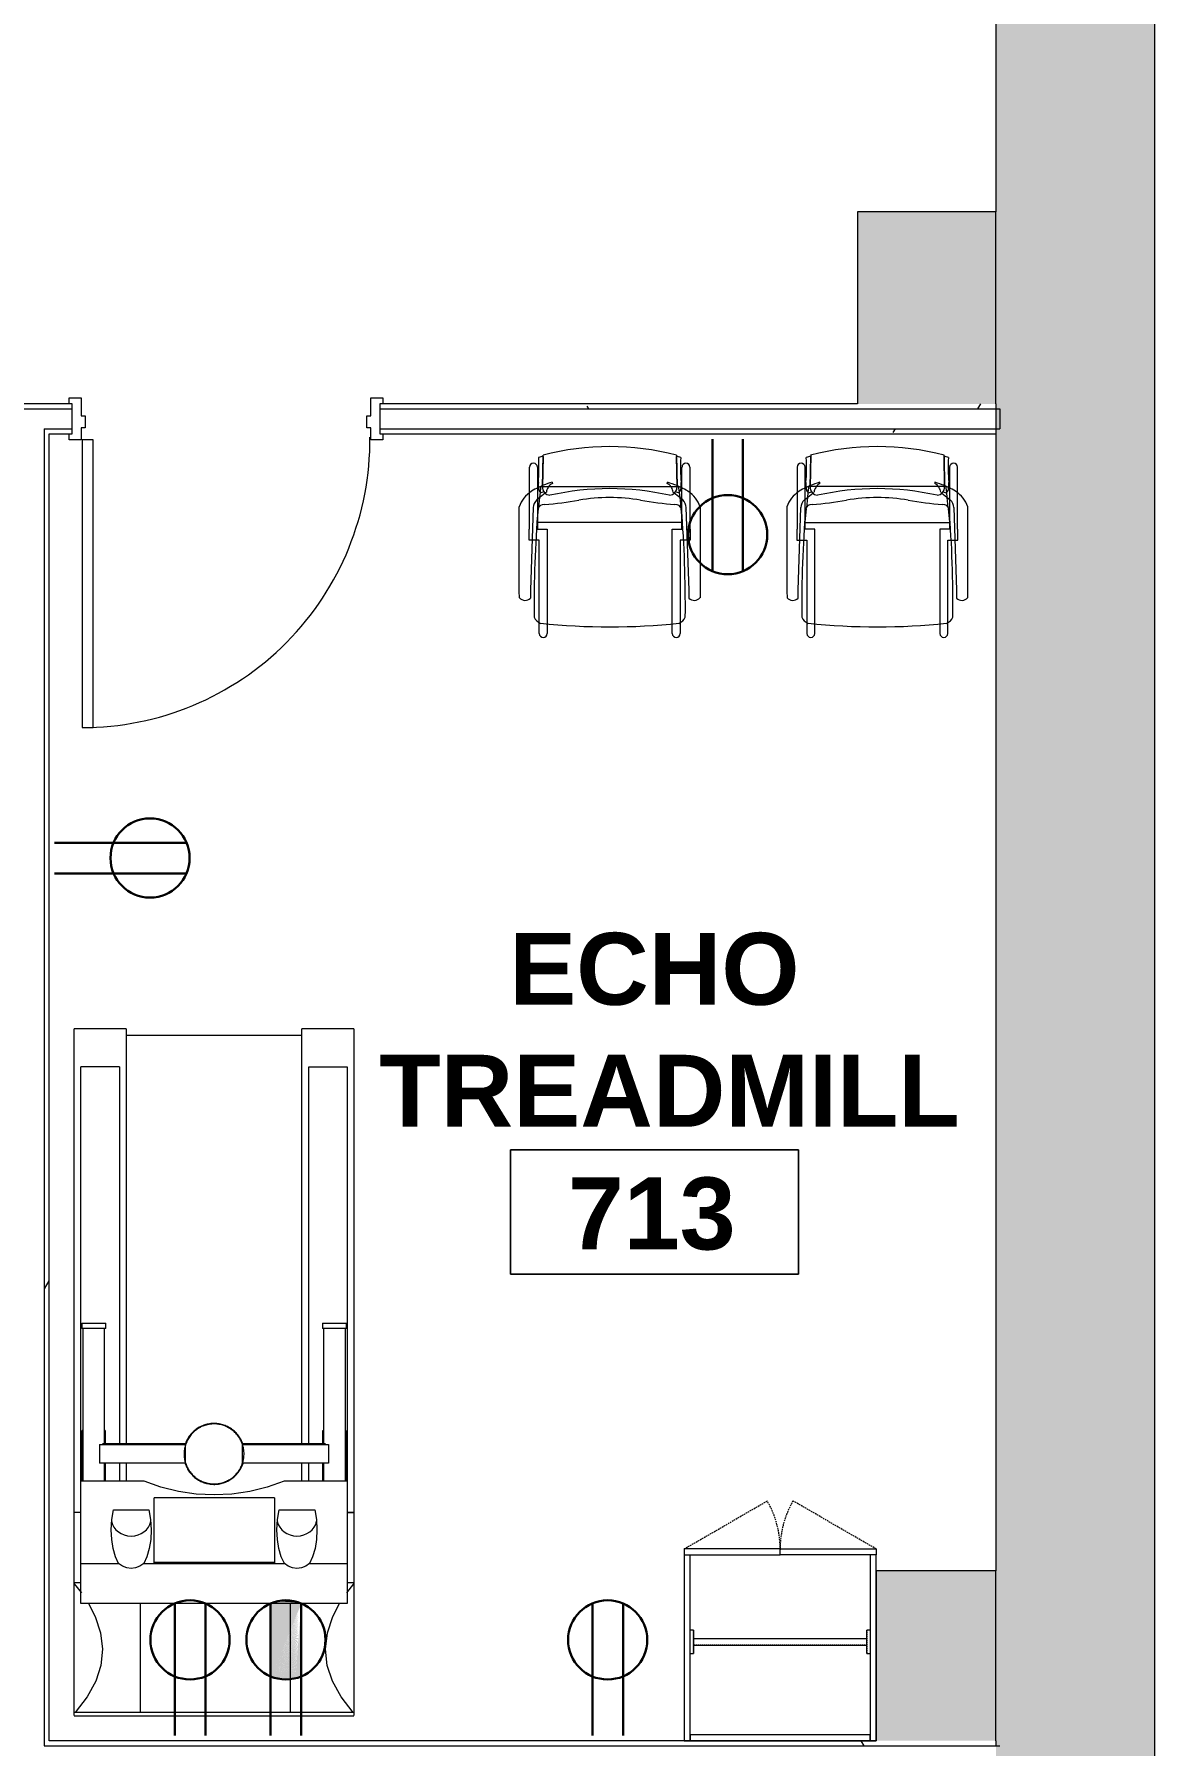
# Model space of a CAD drawing. Header units: inches. Extents: x 1076 to 2563, y 349 to 2134.
# Drawn here: x 2096.9 to 2237.1, y 1250.2 to 1464.2 of the extents above; entities that cross this region are included whole.
import ezdxf

# ---------------------------------------------------------------- set-up
doc = ezdxf.new("R2010")
doc.units = ezdxf.units.IN
doc.header["$MEASUREMENT"] = 0
doc.linetypes.add('Dash', pattern=[0.25, 0.125, -0.125])
doc.linetypes.add('Hidden', pattern=[0.28125, 0.1875, -0.09375])
for name, color, linetype, lineweight in [('A-ANNO-NOTE', 131, 'Continuous', 30), ('A-AREA-IDEN', 2, 'Continuous', 9), ('A-DOOR', 31, 'Continuous', 13), ('A-WALL', 113, 'Continuous', 13), ('A-WALL-PATT', 111, 'Continuous', 13), ('I-FURN', 30, 'Continuous', 9), ('I-WALL', 2, 'Continuous', 13), ('Q-CASE', 31, 'Continuous', 13), ('Q-CASE-HDLN', 31, 'Dash', 9), ('Q-SPCQ', 91, 'Continuous', 9)]:
    doc.layers.add(name, color=color, linetype=linetype, lineweight=lineweight)
doc.styles.add('Swis721 Lt BT_B', font='', dxfattribs={"height": 9})
doc.styles.get('Swis721 Lt BT_B').set_extended_font_data('Swis721 Lt BT', bold=True)
pattern_1 = [(0, (0, 0), (30.72, 7.68), [1.267, -21.773, 1.267, -21.773, -122.88]), (0, (0, 0), (30.72, 7.68), [-46.08, 1.267, -44.813, 1.267, -21.773, -53.76]), (0, (0, 0), (30.72, 7.68), [-115.2, 1.267, -14.093, 1.267, -37.133]), (120, (11.52, 3.84), (-22.011075, 22.7643), [1.267, -21.773, 1.267, -21.773, -122.88]), (120, (11.52, 3.84), (-22.011075, 22.7643), [-46.08, 1.267, -44.813, 1.267, -21.773, -53.76]), (120, (11.52, 3.84), (-22.011075, 22.7643), [-115.2, 1.267, -14.093, 1.267, -37.133]), (240, (15.36, 19.2), (-8.708925, -30.4443), [1.267, -21.773, 1.267, -21.773, -122.88]), (240, (15.36, 19.2), (-8.708925, -30.4443), [-46.08, 1.267, -44.813, 1.267, -21.773, -53.76]), (240, (15.36, 19.2), (-8.708925, -30.4443), [-115.2, 1.267, -14.093, 1.267, -37.133])]

# ---------------------------------------------------------------- blocks, each defined once
blk = doc.blocks.new('Door - Single - Solid Door-V12-Level XX  POWER _ SIGNAL')
at = {"layer": 'A-DOOR', "lineweight": 9}
for p, q in [((-15.63, 2.54), (-14.13, 2.54)), ((-15.63, 1.79), (-15.63, 2.54)), ((-14.13, 2.54), (-14.13, 0.29)), ((22.12, 2.54), (23.62, 2.54)), ((22.12, 0.29), (22.12, 2.54)), ((23.62, 2.54), (23.62, 1.79)), ((-14.13, 0.29), (-13.63, 0.29)), ((-13.63, 0.29), (-13.63, -1.21)), ((21.62, 0.29), (22.12, 0.29)), ((21.62, -1.21), (21.62, 0.29)), ((-15.63, -2.71), (-15.63, -1.96)), ((-14.13, -1.21), (-14.13, -2.71)), ((-13.63, -1.21), (-14.13, -1.21)), ((22.12, -1.21), (21.62, -1.21)), ((22.12, -2.71), (22.12, -1.21)), ((23.62, -1.96), (23.62, -2.71)), ((-14.13, -2.71), (-15.63, -2.71)), ((23.62, -2.71), (22.12, -2.71))]:
    blk.add_line(p, q, dxfattribs=at)
at = {"layer": 'A-DOOR'}
for p, q in [((-12.63, -2.71), (-14.01, -2.71)), ((-14.01, -2.71), (-14.01, -38.71)), ((-12.63, -38.71), (-12.63, -2.71)), ((-14.01, -38.71), (-12.63, -38.71))]:
    blk.add_line(p, q, dxfattribs=at)
at = {"layer": 'A-DOOR', "lineweight": 9}
blk.add_arc((-14.01, -2.71), 36, 270, 0.5, dxfattribs=at)
blk = doc.blocks.new('Treadmill_4768 - Treadmill_4768-6979107-Level XX  POWER _ SIGNAL')
at = {"layer": 'Q-SPCQ'}
for p, q in [((0, 86), (-35, 86)), ((-35, 85.58), (-35, 85.96)), ((0, 85.96), (0, 85.58)), ((-35, 69.5), (-35, 85.58)), ((-35, 85.58), (-34.89, 85.58)), ((-34.89, 85.58), (-27.03, 85.58)), ((-27.03, 85.58), (-8.28, 85.58)), ((-27.03, 71.97), (-27.03, 85.58)), ((-8.28, 85.58), (-0.11, 85.58)), ((-8.28, 85.58), (-8.28, 71.97)), ((-0.11, 85.58), (0, 85.58)), ((0, 85.58), (0, 69.5)), ((-34.15, 66.97), (-34.15, 71.97)), ((-34.15, 71.97), (-0.85, 71.97)), ((-0.85, 71.97), (-0.85, 66.97)), ((-34.1, 70.63), (-35, 69.5)), ((-35, 69.36), (-35, 69.5)), ((-35, 60.58), (-35, 69.36)), ((-35, 69.36), (-34.15, 69.36)), ((0, 69.5), (-0.9, 70.63)), ((-0.85, 69.36), (0, 69.36)), ((0, 69.5), (0, 69.36)), ((0, 69.36), (0, 60.58)), ((-34.15, 56.67), (-34.15, 66.97)), ((-29.44, 66.97), (-34.15, 66.97)), ((-8.7, 66.97), (-26.3, 66.97)), ((-25.05, 66.84), (-25.05, 66.97)), ((-10, 66.97), (-25.05, 66.97)), ((-25.05, 58.76), (-25.05, 66.84)), ((-25.05, 66.84), (-10, 66.84)), ((-10, 66.97), (-10, 66.84)), ((-10, 66.84), (-10, 58.76)), ((-0.85, 66.97), (-5.56, 66.97)), ((-0.85, 66.97), (-0.85, 56.67)), ((-35, 1.07), (-35, 60.58)), ((-34.17, 60.58), (-35, 60.58)), ((-35, 60.58), (-34.17, 60.58)), ((-25.65, 60.26), (-30.1, 60.26)), ((-4.9, 60.26), (-9.35, 60.26)), ((-0.85, 60.58), (0, 60.58)), ((-0.85, 60.58), (0, 60.58)), ((0, 60.58), (0, 1.07)), ((-25.05, 58.76), (-10, 58.76)), ((-34.15, 56.67), (-26.25, 56.67)), ((-34.15, 4.83), (-34.15, 56.67)), ((-34, 50.33), (-34, 56.67)), ((-33.93, 56.67), (-33.93, 37.58)), ((-31.2, 54.39), (-31.2, 56.67)), ((-31.12, 56.67), (-31.12, 54.39)), ((-29.35, 56.67), (-29.35, 54.39)), ((-28.5, 56.67), (-28.5, 54.39)), ((-8.75, 56.67), (-0.85, 56.67)), ((-6.5, 54.39), (-6.5, 56.67)), ((-5.65, 54.39), (-5.65, 56.67)), ((-3.88, 54.39), (-3.88, 56.67)), ((-3.8, 56.67), (-3.8, 54.39)), ((-1.07, 37.58), (-1.07, 56.67)), ((-1, 56.67), (-1, 50.33)), ((-0.85, 56.67), (-0.85, 4.83)), ((-31.82, 54.39), (-21.07, 54.39)), ((-31.82, 52.08), (-31.82, 54.39)), ((-21.07, 54.39), (-21.07, 52.08)), ((-13.93, 54.39), (-3.18, 54.39)), ((-13.93, 54.39), (-13.93, 52.08)), ((-3.18, 52.08), (-3.18, 54.39)), ((-21.07, 52.08), (-31.82, 52.08)), ((-21.18, 51.95), (-31.46, 51.95)), ((-31.2, 37.58), (-31.2, 52.08)), ((-31.12, 51.95), (-31.12, 50.33)), ((-29.35, 51.95), (-29.35, 4.83)), ((-28.5, 51.95), (-28.5, 1.07)), ((-21.18, 51.95), (-21.18, 52.08)), ((-21.06, 51.95), (-21.18, 51.95)), ((-13.82, 51.95), (-13.94, 51.95)), ((-3.18, 52.08), (-13.93, 52.08)), ((-13.82, 51.95), (-13.82, 52.08)), ((-3.55, 51.95), (-13.82, 51.95)), ((-6.5, 1.07), (-6.5, 51.95)), ((-5.65, 4.83), (-5.65, 51.95)), ((-3.88, 50.33), (-3.88, 51.95)), ((-3.8, 52.08), (-3.8, 37.58)), ((-33.93, 50.33), (-34, 50.33)), ((-31.12, 50.33), (-31.2, 50.33)), ((-3.88, 50.33), (-3.8, 50.33)), ((-1.07, 50.33), (-1, 50.33)), ((-34.06, 37.58), (-34.06, 36.9)), ((-34.06, 37.58), (-31.06, 37.58)), ((-31.06, 36.9), (-34.06, 36.9)), ((-31.06, 36.9), (-31.06, 37.58)), ((-3.94, 37.58), (-3.94, 36.9)), ((-3.94, 37.58), (-0.94, 37.58)), ((-0.94, 36.9), (-3.94, 36.9)), ((-0.94, 36.9), (-0.94, 37.58)), ((-29.35, 4.83), (-34.15, 4.83)), ((-5.65, 4.83), (-0.85, 4.83)), ((-35, 0.08), (-35, 1.07)), ((-35, 0.07), (-28.5, 0.07)), ((-28.5, 1.07), (-28.5, 0.08)), ((-28.5, 0.9), (-6.5, 0.9)), ((-6.5, 0.08), (-6.5, 1.07)), ((-6.5, 0.07), (0, 0.07)), ((0, 1.07), (0, 0.08))]:
    blk.add_line(p, q, dxfattribs=at)
at = {"layer": 'Q-SPCQ', "flags": 128}
for points in [[(-34.89, 85.58), (-33.39, 83.65), (-32.31, 81.69), (-31.67, 79.7), (-31.46, 77.68), (-31.7, 75.64), (-32.37, 73.59), (-33.2, 71.97)], [(-1.8, 71.97), (-2.63, 73.59), (-3.3, 75.64), (-3.54, 77.68), (-3.33, 79.7), (-2.69, 81.69), (-1.61, 83.65), (-0.11, 85.58)], [(-30.37, 62.74), (-30.31, 63.94), (-30.13, 65.08), (-29.83, 66.11), (-29.44, 66.97)], [(-29.44, 66.97), (-28.96, 67.3), (-28.43, 67.51), (-27.87, 67.58), (-27.31, 67.51), (-26.78, 67.3), (-26.3, 66.97)], [(-26.3, 66.97), (-25.91, 66.11), (-25.62, 65.08), (-25.43, 63.94), (-25.37, 62.74)], [(-9.63, 62.74), (-9.57, 63.94), (-9.38, 65.08), (-9.09, 66.11), (-8.7, 66.97)], [(-8.7, 66.97), (-8.22, 67.3), (-7.69, 67.51), (-7.13, 67.58), (-6.57, 67.51), (-6.04, 67.3), (-5.56, 66.97)], [(-5.56, 66.97), (-5.17, 66.11), (-4.87, 65.08), (-4.69, 63.94), (-4.63, 62.74)], [(-30.1, 60.26), (-30.3, 61.46), (-30.37, 62.74)], [(-25.37, 62.74), (-25.44, 61.46), (-25.65, 60.26)], [(-9.35, 60.26), (-9.56, 61.46), (-9.63, 62.74)], [(-4.63, 62.74), (-4.7, 61.46), (-4.9, 60.26)], [(-26.25, 56.67), (-24.14, 57.43), (-21.96, 57.97), (-19.74, 58.29), (-17.5, 58.37)], [(-17.5, 58.37), (-15.26, 58.29), (-13.04, 57.97), (-10.86, 57.43), (-8.75, 56.67)], [(-13.75, 53.25), (-13.75, 53.4), (-13.76, 53.55), (-13.78, 53.7), (-13.8, 53.85), (-13.82, 54), (-13.86, 54.14), (-13.9, 54.29), (-13.94, 54.43), (-13.99, 54.57), (-14.05, 54.71), (-14.11, 54.85), (-14.17, 54.98), (-14.25, 55.11), (-14.32, 55.24), (-14.4, 55.37), (-14.49, 55.49), (-14.58, 55.61), (-14.68, 55.72), (-14.78, 55.83), (-14.89, 55.94), (-15, 56.04), (-15.11, 56.14), (-15.23, 56.23), (-15.35, 56.32), (-15.47, 56.41), (-15.6, 56.48), (-15.73, 56.56), (-15.87, 56.63), (-16, 56.69), (-16.14, 56.75), (-16.28, 56.8), (-16.42, 56.84), (-16.57, 56.88), (-16.72, 56.92), (-16.86, 56.95), (-17.01, 56.97), (-17.16, 56.98), (-17.31, 57), (-17.46, 57), (-17.61, 57), (-17.76, 56.99), (-17.91, 56.98), (-18.06, 56.96), (-18.21, 56.93), (-18.35, 56.9), (-18.5, 56.86), (-18.64, 56.82), (-18.78, 56.77), (-18.92, 56.72), (-19.06, 56.66), (-19.2, 56.59), (-19.33, 56.52), (-19.46, 56.45), (-19.58, 56.37), (-19.71, 56.28), (-19.83, 56.19), (-19.94, 56.1), (-20.05, 56), (-20.16, 55.89), (-20.27, 55.78), (-20.36, 55.67), (-20.46, 55.55), (-20.55, 55.43), (-20.63, 55.31), (-20.71, 55.18), (-20.79, 55.05), (-20.86, 54.92), (-20.92, 54.78), (-20.98, 54.65), (-21.03, 54.51), (-21.08, 54.36), (-21.12, 54.22), (-21.16, 54.07), (-21.19, 53.93), (-21.21, 53.78), (-21.23, 53.63), (-21.24, 53.48), (-21.25, 53.33), (-21.25, 53.25)], [(-13.87, 54.39), (-13.88, 54.45), (-13.94, 54.59), (-13.99, 54.73), (-14.05, 54.87), (-14.12, 55.01), (-14.19, 55.14), (-14.27, 55.27), (-14.36, 55.4), (-14.44, 55.52), (-14.54, 55.65), (-14.64, 55.76), (-14.74, 55.87), (-14.85, 55.98), (-14.96, 56.09), (-15.07, 56.19), (-15.19, 56.28), (-15.32, 56.37), (-15.44, 56.46), (-15.57, 56.53), (-15.7, 56.61), (-15.84, 56.68), (-15.98, 56.74), (-16.12, 56.8), (-16.26, 56.85), (-16.41, 56.9), (-16.55, 56.94), (-16.7, 56.97), (-16.85, 57), (-17, 57.03), (-17.15, 57.04), (-17.31, 57.05), (-17.46, 57.06), (-17.61, 57.06), (-17.76, 57.05), (-17.92, 57.04), (-18.07, 57.02), (-18.22, 56.99), (-18.37, 56.96), (-18.51, 56.92), (-18.66, 56.88), (-18.8, 56.83), (-18.95, 56.77), (-19.09, 56.71), (-19.22, 56.65), (-19.36, 56.58), (-19.49, 56.5), (-19.62, 56.42), (-19.74, 56.33), (-19.86, 56.24), (-19.98, 56.14), (-20.09, 56.04), (-20.2, 55.93), (-20.31, 55.82), (-20.41, 55.71), (-20.51, 55.59), (-20.6, 55.47), (-20.68, 55.34), (-20.76, 55.21), (-20.84, 55.08), (-20.91, 54.95), (-20.98, 54.81), (-21.04, 54.67), (-21.09, 54.53), (-21.13, 54.39)], [(-21.25, 53.25), (-21.25, 53.1), (-21.24, 52.95), (-21.22, 52.8), (-21.2, 52.65), (-21.18, 52.5), (-21.14, 52.36), (-21.1, 52.21), (-21.06, 52.07), (-21.01, 51.93), (-20.95, 51.79), (-20.89, 51.65), (-20.83, 51.52), (-20.75, 51.39), (-20.68, 51.26), (-20.6, 51.13), (-20.51, 51.01), (-20.42, 50.89), (-20.32, 50.78), (-20.22, 50.67), (-20.11, 50.56), (-20, 50.46), (-19.89, 50.36), (-19.77, 50.27), (-19.65, 50.18), (-19.53, 50.09), (-19.4, 50.02), (-19.27, 49.94), (-19.13, 49.87), (-19, 49.81), (-18.86, 49.75), (-18.72, 49.7), (-18.58, 49.66), (-18.43, 49.62), (-18.28, 49.58), (-18.14, 49.55), (-17.99, 49.53), (-17.84, 49.52), (-17.69, 49.5), (-17.54, 49.5), (-17.39, 49.5), (-17.24, 49.51), (-17.09, 49.52), (-16.94, 49.54), (-16.79, 49.57), (-16.65, 49.6), (-16.5, 49.64), (-16.36, 49.68), (-16.22, 49.73), (-16.08, 49.78), (-15.94, 49.84), (-15.8, 49.91), (-15.67, 49.98), (-15.54, 50.05), (-15.42, 50.13), (-15.29, 50.22), (-15.17, 50.31), (-15.06, 50.4), (-14.95, 50.5), (-14.84, 50.61), (-14.73, 50.72), (-14.64, 50.83), (-14.54, 50.95), (-14.45, 51.07), (-14.37, 51.19), (-14.29, 51.32), (-14.21, 51.45), (-14.14, 51.58), (-14.08, 51.72), (-14.02, 51.85), (-13.97, 51.99), (-13.92, 52.14), (-13.88, 52.28), (-13.84, 52.43), (-13.81, 52.57), (-13.79, 52.72), (-13.77, 52.87), (-13.76, 53.02), (-13.75, 53.17), (-13.75, 53.25)], [(-21.12, 52.05), (-21.06, 51.91), (-21.01, 51.77), (-20.95, 51.63), (-20.88, 51.49), (-20.81, 51.36), (-20.73, 51.23), (-20.64, 51.1), (-20.56, 50.98), (-20.46, 50.85), (-20.36, 50.74), (-20.26, 50.63), (-20.15, 50.52), (-20.04, 50.41), (-19.93, 50.31), (-19.81, 50.22), (-19.68, 50.13), (-19.56, 50.04), (-19.43, 49.97), (-19.3, 49.89), (-19.16, 49.82), (-19.02, 49.76), (-18.88, 49.7), (-18.74, 49.65), (-18.59, 49.6), (-18.45, 49.56), (-18.3, 49.53), (-18.15, 49.5), (-18, 49.47), (-17.85, 49.46), (-17.69, 49.45), (-17.54, 49.44), (-17.39, 49.44), (-17.24, 49.45), (-17.08, 49.46), (-16.93, 49.48), (-16.78, 49.51), (-16.63, 49.54), (-16.49, 49.58), (-16.34, 49.62), (-16.2, 49.67), (-16.05, 49.73), (-15.91, 49.79), (-15.78, 49.85), (-15.64, 49.92), (-15.51, 50), (-15.38, 50.08), (-15.26, 50.17), (-15.14, 50.26), (-15.02, 50.36), (-14.91, 50.46), (-14.8, 50.57), (-14.69, 50.68), (-14.59, 50.79), (-14.49, 50.91), (-14.4, 51.03), (-14.32, 51.16), (-14.24, 51.29), (-14.16, 51.42), (-14.09, 51.55), (-14.02, 51.69), (-13.96, 51.83), (-13.91, 51.97), (-13.88, 52.08)]]:
    blk.add_lwpolyline(points, dxfattribs=at)
at = {"layer": 'Q-SPCQ'}
for start, end in [(140, 140.8096), (117.6707, 121.8399), (98.7683, 101.7625), (78.2171, 81.7433), (58.3206, 63.7735), (40, 42.0206), (157.6975, 160.8192), (17.3595, 22.9355), (197.5122, 202.9355), (337.6975, 340.8192), (220, 222.0206), (238.3206, 243.7735), (258.2171, 261.7433), (278.7683, 281.7625), (297.6707, 301.8399), (320, 320.8096)]:
    blk.add_arc((-17.5, 53.25), 3.75, start, end, dxfattribs=at)
for centre in [(-27.87, 61.28), (-7.13, 61.28)]:
    blk.add_ellipse(centre, major_axis=(2.5, 0), ratio=0.898794, start_param=0.178375, end_param=2.963218, dxfattribs=at)
blk = doc.blocks.new('F-Haworth_Chair_X99-Seminar - X99 Seminar Chair with Glides-V53-Level XX  POWER _ SIGNAL')
at = {"layer": 'I-FURN'}
for p, q in [((-8.82, 9.44), (-8.82, 10.78)), ((-7.83, 10.78), (-7.83, 9.57)), ((7.83, 9.57), (7.83, 10.78)), ((8.82, 10.78), (8.82, 9.44)), ((-8.82, -0.89), (-8.82, 9.44)), ((-7.83, 9.57), (-7.83, -2.27)), ((7.83, -2.27), (7.83, 9.57)), ((8.82, 9.44), (8.82, -0.89)), ((-11.32, 5.48), (-11.3, 6.32)), ((-11.32, -5.06), (-11.32, 5.48)), ((-9.92, 6.36), (-9.92, 5.36)), ((-9.92, 5.36), (-9.57, -4.97)), ((9.57, -4.97), (9.92, 5.36)), ((9.92, 5.36), (9.92, 6.36)), ((11.3, 6.32), (11.32, 5.48)), ((11.32, 5.48), (11.32, -5.06)), ((-10.07, -0.89), (-9.71, -0.89)), ((-10.07, -2.27), (-10.07, -0.89)), ((-9.71, -0.89), (-9.2, -0.89)), ((-9.2, -0.89), (-8.82, -0.89)), ((8.82, -0.89), (9.2, -0.89)), ((9.2, -0.89), (9.71, -0.89)), ((9.71, -0.89), (10.07, -0.89)), ((10.07, -0.89), (10.07, -2.27)), ((-10.04, -2.27), (-10.07, -2.27)), ((-10.04, -4.99), (-10.04, -2.27)), ((-9.07, -3.12), (9.07, -3.12)), ((-9.07, -3.2), (-9.07, -3.12)), ((-8.9, -4.8), (-9.07, -3.2)), ((-9.04, -2.27), (-9.04, -3.12)), ((-7.83, -2.27), (-9.04, -2.27)), ((-9.04, -3.12), (-9.04, -3.43)), ((-9.04, -3.43), (-9.04, -3.62)), ((-9.04, -3.62), (-9.04, -5.99)), ((9.04, -2.27), (7.83, -2.27)), ((9.07, -3.2), (8.9, -4.8)), ((9.04, -3.12), (9.04, -2.27)), ((9.04, -3.43), (9.04, -3.12)), ((9.04, -3.62), (9.04, -3.43)), ((9.04, -5.99), (9.04, -3.62)), ((9.07, -3.12), (9.07, -3.2)), ((10.04, -2.27), (10.04, -4.99)), ((10.07, -2.27), (10.04, -2.27)), ((-10.04, -6.81), (-10.04, -5)), ((-9.13, -5.92), (-8.07, -6.77)), ((-9.04, -5.99), (-9.04, -7.4)), ((-8.88, -4.99), (-8.89, -4.91)), ((-8.75, -6.22), (-8.88, -4.99)), ((-8.68, -6.87), (-8.75, -6.22)), ((8.07, -6.77), (9.13, -5.92)), ((8.75, -6.22), (8.68, -6.87)), ((8.88, -4.99), (8.75, -6.22)), ((8.89, -4.91), (8.88, -4.99)), ((9.04, -7.4), (9.04, -5.99)), ((10.04, -5), (10.04, -6.81)), ((-10.04, -10.02), (-10.04, -6.81)), ((-9.04, -7.4), (-9.04, -10.02)), ((-8.62, -7.42), (-8.68, -6.87)), ((-8.6, -7.6), (-8.62, -7.43)), ((-8.61, -6.81), (-8.23, -6.95)), ((-8.49, -7.6), (-8.56, -7.6)), ((-8.42, -7.57), (-8.34, -11.37)), ((-8.34, -11.52), (-8.42, -7.57)), ((-7.65, -7.6), (-8.4, -7.6)), ((-8.03, -6.81), (-7.95, -6.87)), ((7.65, -7.6), (-7.65, -7.6)), ((-7.18, -7.99), (-7.21, -8.13)), ((7.21, -8.13), (7.18, -7.99)), ((8.4, -7.6), (7.65, -7.6)), ((7.95, -6.87), (8.03, -6.81)), ((8.23, -6.95), (8.61, -6.81)), ((8.34, -11.37), (8.42, -7.57)), ((8.42, -7.57), (8.34, -11.52)), ((8.56, -7.6), (8.49, -7.6)), ((8.62, -7.43), (8.6, -7.6)), ((8.68, -6.87), (8.62, -7.42)), ((9.04, -10.02), (9.04, -7.4)), ((10.04, -6.81), (10.04, -10.02))]:
    blk.add_line(p, q, dxfattribs=at)
for centre, radius, start, end in [((-8.32, 10.78), 0.495, 0, 180), ((8.32, 10.78), 0.495, 0, 180), ((-8.21, 8.28), 1.31, 110.0433, 159.9567), ((144.06, 7.32), 153.52, 179.4749, 184.5213), ((0, -75.01), 84.96, 84.1475, 95.8525), ((8.21, 8.28), 1.31, 20.0433, 69.9567), ((-144.06, 7.32), 153.52, 355.4787, 0.5251), ((-10.58, 5.68), 0.956, 45.8901, 138.1099), ((10.58, 5.68), 0.956, 41.8901, 134.1099), ((-7.87, -3.92), 3.63, 198.1789, 238.0478), ((-8.18, -4.9), 1.39, 182.8013, 227.1078), ((-8.24, -4.59), 0.763, 194.2338, 275.7662), ((-11.32, -48.08), 42.84, 79.9767, 85.7699), ((0, 15.97), 22.19, 259.9767, 280.0233), ((11.32, -48.08), 42.84, 94.2301, 100.0233), ((8.24, -4.59), 0.763, 264.2338, 345.7662), ((8.18, -4.9), 1.39, 312.8922, 357.1987), ((7.87, -3.92), 3.63, 301.9522, 341.8211), ((-4.71, 1.15), 9.61, 238.0478, 243.9964), ((-5.2, -7.86), 3.74, 170.0936, 184.0143), ((-36.06, -10.03), 27.2, 357.4882, 4.0143), ((-4.71, 1.15), 9.61, 243.9964, 246.4906), ((-8.28, -7.33), 0.613, 122.5427, 170.0936), ((-4.71, 1.15), 9.61, 246.6393, 247.073), ((-7.37, -7.55), 1.05, 95.9554, 181.1786), ((-7.37, -7.55), 1.05, 145.2002, 181.1786), ((-4.71, 1.15), 9.61, 247.2631, 254.9334), ((-6.55, -6.76), 1.38, 185.0878, 212.4248), ((-6.55, -6.76), 1.38, 214.0187, 242.9497), ((0, 26.49), 33.83, 257.2285, 282.7715), ((6.55, -6.76), 1.38, 297.0503, 325.9813), ((4.71, 1.15), 9.61, 285.0666, 291.8963), ((7.37, -7.55), 1.05, 358.8214, 84.0446), ((6.55, -6.76), 1.38, 327.5752, 354.9122), ((7.37, -7.55), 1.05, 358.8214, 34.7998), ((4.71, 1.15), 9.61, 292.1353, 292.7369), ((4.71, 1.15), 9.61, 292.927, 293.3607), ((4.71, 1.15), 9.61, 293.5094, 296.0036), ((8.28, -7.33), 0.613, 9.9064, 57.4573), ((36.06, -10.03), 27.2, 175.9857, 182.5118), ((5.2, -7.86), 3.74, 355.9857, 9.9064), ((4.71, 1.15), 9.61, 296.0036, 301.9522), ((-9.54, -10.02), 0.498, 180, 0), ((9.54, -10.02), 0.498, 180, 0), ((0, 20.73), 33.17, 254.4478, 255.4234), ((0, 20.29), 32.89, 255.304, 284.6925), ((0, 20.73), 33.17, 284.5766, 285.5522)]:
    blk.add_arc(centre, radius, start, end, dxfattribs=at)
blk = doc.blocks.new('F-Haworth_Chair_X99-Seminar - X99 Seminar Chair with Glides-V54-Level XX  POWER _ SIGNAL')
at = {"layer": 'I-FURN'}
for p, q in [((-8.34, 11.52), (-8.42, 7.57)), ((-8.42, 7.57), (-8.34, 11.37)), ((8.42, 7.57), (8.34, 11.52)), ((8.34, 11.37), (8.42, 7.57)), ((-10.04, 10.02), (-10.04, 6.81)), ((-9.04, 7.4), (-9.04, 10.02)), ((9.04, 10.02), (9.04, 7.4)), ((10.04, 6.81), (10.04, 10.02)), ((-10.04, 6.81), (-10.04, 5)), ((-9.13, 5.92), (-8.07, 6.77)), ((-9.04, 5.99), (-9.04, 7.4)), ((-8.68, 6.87), (-8.75, 6.22)), ((-8.62, 7.42), (-8.68, 6.87)), ((-8.6, 7.6), (-8.62, 7.43)), ((-8.61, 6.81), (-8.23, 6.95)), ((-8.49, 7.6), (-8.56, 7.6)), ((-7.65, 7.6), (-8.4, 7.6)), ((-8.03, 6.81), (-7.95, 6.87)), ((7.65, 7.6), (-7.65, 7.6)), ((-7.18, 7.99), (-7.21, 8.13)), ((7.21, 8.13), (7.18, 7.99)), ((8.4, 7.6), (7.65, 7.6)), ((7.95, 6.87), (8.03, 6.81)), ((8.07, 6.77), (9.13, 5.92)), ((8.23, 6.95), (8.61, 6.81)), ((8.56, 7.6), (8.49, 7.6)), ((8.62, 7.43), (8.6, 7.6)), ((8.68, 6.87), (8.62, 7.42)), ((8.75, 6.22), (8.68, 6.87)), ((9.04, 7.4), (9.04, 5.99)), ((10.04, 5), (10.04, 6.81)), ((-11.32, 5.06), (-11.32, -5.48)), ((-10.04, 4.99), (-10.04, 2.27)), ((-9.92, -5.36), (-9.57, 4.97)), ((-8.9, 4.8), (-9.07, 3.2)), ((-9.04, 3.62), (-9.04, 5.99)), ((-8.88, 4.99), (-8.89, 4.91)), ((-8.75, 6.22), (-8.88, 4.99)), ((8.88, 4.99), (8.75, 6.22)), ((8.89, 4.91), (8.88, 4.99)), ((9.07, 3.2), (8.9, 4.8)), ((9.04, 5.99), (9.04, 3.62)), ((9.57, 4.97), (9.92, -5.36)), ((10.04, 2.27), (10.04, 4.99)), ((11.32, -5.48), (11.32, 5.06)), ((-10.04, 2.27), (-10.07, 2.27)), ((-10.07, 2.27), (-10.07, 0.89)), ((-9.07, 3.2), (-9.07, 3.12)), ((-9.07, 3.12), (9.07, 3.12)), ((-9.04, 3.43), (-9.04, 3.62)), ((-9.04, 3.12), (-9.04, 3.43)), ((-9.04, 2.27), (-9.04, 3.12)), ((-7.83, 2.27), (-9.04, 2.27)), ((-7.83, -9.57), (-7.83, 2.27)), ((9.04, 2.27), (7.83, 2.27)), ((7.83, 2.27), (7.83, -9.57)), ((9.04, 3.62), (9.04, 3.43)), ((9.04, 3.43), (9.04, 3.12)), ((9.04, 3.12), (9.04, 2.27)), ((9.07, 3.12), (9.07, 3.2)), ((10.07, 2.27), (10.04, 2.27)), ((10.07, 0.89), (10.07, 2.27)), ((-10.07, 0.89), (-9.71, 0.89)), ((-9.71, 0.89), (-9.2, 0.89)), ((-9.2, 0.89), (-8.82, 0.89)), ((-8.82, 0.89), (-8.82, -9.44)), ((8.82, 0.89), (9.2, 0.89)), ((8.82, -9.44), (8.82, 0.89)), ((9.2, 0.89), (9.71, 0.89)), ((9.71, 0.89), (10.07, 0.89)), ((-11.32, -5.48), (-11.3, -6.32)), ((-9.92, -6.36), (-9.92, -5.36)), ((9.92, -5.36), (9.92, -6.36)), ((11.3, -6.32), (11.32, -5.48)), ((-8.82, -9.44), (-8.82, -10.78)), ((-7.83, -10.78), (-7.83, -9.57)), ((7.83, -9.57), (7.83, -10.78)), ((8.82, -10.78), (8.82, -9.44))]:
    blk.add_line(p, q, dxfattribs=at)
for centre, radius, start, end in [((-36.06, 10.03), 27.2, 355.9857, 2.5118), ((0, -20.73), 33.17, 104.5766, 105.5522), ((0, -20.29), 32.89, 75.3075, 104.696), ((0, -20.73), 33.17, 74.4478, 75.4234), ((36.06, 10.03), 27.2, 177.4882, 184.0143), ((-9.54, 10.02), 0.498, 360, 180), ((9.54, 10.02), 0.498, 360, 180), ((-7.87, 3.92), 3.63, 121.9522, 161.8211), ((-4.71, -1.15), 9.61, 116.0036, 121.9522), ((-5.2, 7.86), 3.74, 175.9857, 189.9064), ((-4.71, -1.15), 9.61, 113.5094, 116.0036), ((-8.28, 7.33), 0.613, 189.9064, 237.4573), ((-4.71, -1.15), 9.61, 112.927, 113.3607), ((-4.71, -1.15), 9.61, 105.0666, 112.7369), ((-7.37, 7.55), 1.05, 178.8214, 214.7998), ((-7.37, 7.55), 1.05, 178.8214, 264.0446), ((-6.55, 6.76), 1.38, 147.5752, 174.9122), ((-6.55, 6.76), 1.38, 117.0503, 145.9813), ((0, -26.49), 33.83, 77.2285, 102.7715), ((6.55, 6.76), 1.38, 34.0187, 62.9497), ((4.71, -1.15), 9.61, 67.2631, 74.9334), ((7.37, 7.55), 1.05, 275.9554, 1.1786), ((6.55, 6.76), 1.38, 19.5533, 32.4248), ((6.55, 6.76), 1.38, 5.0878, 19.5533), ((7.37, 7.55), 1.05, 325.2002, 1.1786), ((4.71, -1.15), 9.61, 66.6393, 67.073), ((4.71, -1.15), 9.61, 63.9964, 66.4906), ((8.28, 7.33), 0.613, 302.5427, 350.0936), ((5.2, 7.86), 3.74, 350.0936, 4.0143), ((4.71, -1.15), 9.61, 58.0478, 63.9964), ((7.87, 3.92), 3.63, 18.1789, 58.0478), ((-8.18, 4.9), 1.39, 132.8922, 177.1987), ((144.06, -7.32), 153.52, 175.4787, 180.5251), ((-8.24, 4.59), 0.763, 84.2338, 165.7662), ((-11.32, 48.08), 42.84, 274.2301, 280.0233), ((0, -15.97), 22.19, 79.9767, 100.0233), ((11.32, 48.08), 42.84, 259.9767, 265.7699), ((8.24, 4.59), 0.763, 14.2338, 95.7662), ((-144.06, -7.32), 153.52, 359.4749, 4.5213), ((8.18, 4.9), 1.39, 2.8013, 47.1078), ((-10.58, -5.68), 0.956, 221.8901, 314.1099), ((10.58, -5.68), 0.956, 225.8901, 318.1099), ((-8.21, -8.28), 1.31, 200.0433, 249.9567), ((0, 75.01), 84.96, 264.1475, 275.8525), ((8.21, -8.28), 1.31, 290.0433, 339.9567), ((-8.32, -10.78), 0.495, 180, 360), ((8.32, -10.78), 0.495, 180, 360)]:
    blk.add_arc(centre, radius, start, end, dxfattribs=at)
blk = doc.blocks.new('CW Cupbd Combined - Robe 80_h x 24_d - 2 Doors - 1 rail - 1 shoe shelf-7650964-Level XX  POWER _ SIGNAL')
at = {"layer": 'Q-CASE', "lineweight": 20}
for p, q in [((2.75, -2.36), (2, -2.36)), ((2, -2.36), (2, -25.61)), ((2.75, -13.26), (2.75, -2.36)), ((25.25, -2.36), (2.75, -2.36)), ((2.75, -2.36), (2.75, -3.11)), ((2.75, -3.11), (25.25, -3.11)), ((26, -2.36), (25.25, -2.36)), ((25.25, -2.36), (25.25, -13.26)), ((25.25, -3.11), (25.25, -2.36)), ((26, -25.61), (26, -2.36)), ((2.75, -25.61), (2.75, -16.21)), ((25.25, -16.21), (25.25, -25.61)), ((2, -25.61), (14, -25.61)), ((2, -26.36), (2, -25.61)), ((14, -25.61), (14, -26.36)), ((26, -25.61), (14, -25.61)), ((14, -25.61), (14, -26.36)), ((26, -26.36), (26, -25.61)), ((14, -26.36), (2, -26.36)), ((14, -26.36), (26, -26.36))]:
    blk.add_line(p, q, dxfattribs=at)
at = {"layer": 'Q-CASE', "lineweight": 9}
for p, q in [((3.14, -13.26), (2.75, -13.26)), ((2.75, -16.21), (2.75, -13.26)), ((3.14, -13.26), (3.14, -16.21)), ((24.85, -14.34), (3.14, -14.34)), ((25.25, -13.26), (24.85, -13.26)), ((24.85, -16.21), (24.85, -13.26)), ((25.25, -13.26), (25.25, -16.21)), ((2.75, -16.21), (3.14, -16.21)), ((3.14, -15.13), (24.85, -15.13)), ((24.85, -16.21), (25.25, -16.21))]:
    blk.add_line(p, q, dxfattribs=at)
at = {"layer": 'Q-CASE', "linetype": 'Hidden', "lineweight": 9}
for p, q in [((2, -26.36), (12.39, -32.36)), ((26, -26.36), (15.6, -32.36))]:
    blk.add_line(p, q, dxfattribs=at)
for centre, start, end in [((2, -26.36), 330, 0.5), ((26, -26.36), 179.5, 210)]:
    blk.add_arc(centre, 12, start, end, dxfattribs=at)
at = {"layer": 'Q-CASE-HDLN'}
for p, q in [((3.14, -13.26), (2.75, -13.26)), ((3.14, -16.21), (3.14, -13.26)), ((3.14, -14.34), (24.85, -14.34)), ((25.25, -13.26), (24.85, -13.26)), ((24.85, -13.26), (24.85, -16.21)), ((2.75, -16.21), (3.14, -16.21)), ((3.14, -15.13), (24.85, -15.13)), ((24.85, -16.21), (25.25, -16.21))]:
    blk.add_line(p, q, dxfattribs=at)
blk = doc.blocks.new('Room Tag - Room Name and Number-3379422-Level XX  POWER _ SIGNAL')
at = {"layer": 'A-AREA-IDEN'}
for p, q in [((-0.1881, -0.1636), (-0.1881, -0.0018)), ((-0.1881, -0.0018), (0.1869, -0.0018)), ((0.1869, -0.0018), (-0.1881, -0.0018)), ((-0.1881, -0.0018), (-0.1881, -0.1636)), ((0.1869, -0.0018), (0.1869, -0.1636)), ((0.1869, -0.1636), (0.1869, -0.0018)), ((0.1869, -0.1636), (-0.1881, -0.1636)), ((-0.1881, -0.1636), (0.1869, -0.1636))]:
    blk.add_line(p, q, dxfattribs=at)

msp = doc.modelspace()

# ---------------------------------------------------------------- hatches: boundary and pattern name
at = {"layer": 'A-ANNO-NOTE', "lineweight": 9}
for points in [[(2126.47, 1267.93), (2129.93, 1268.07), (2127.31, 1268.23)], [(2130.3, 1267.91), (2129.94, 1268.03), (2126.47, 1267.93), (2129.94, 1267.92)], [(2126.47, 1258.84), (2130.3, 1267.91), (2126.47, 1267.93), (2126.47, 1260.64)], [(2129.93, 1268.07), (2127.79, 1268.32), (2127.31, 1268.23)], [(2129.93, 1268.07), (2128.19, 1268.35), (2127.79, 1268.32)], [(2129.93, 1268.07), (2128.98, 1268.31), (2128.19, 1268.35)], [(2129.93, 1268.07), (2129.75, 1268.13), (2128.98, 1268.31)], [(2129.55, 1258.6), (2129.65, 1258.62), (2130.3, 1267.91), (2129.72, 1260.64)], [(2129.65, 1258.62), (2129.74, 1258.65), (2130.3, 1267.91), (2129.79, 1260.64)], [(2129.74, 1258.65), (2129.84, 1258.68), (2130.3, 1267.91), (2129.86, 1260.64)], [(2129.84, 1258.68), (2129.93, 1258.71), (2130.3, 1267.91), (2129.93, 1260.64)], [(2129.93, 1258.71), (2130.02, 1258.74), (2130.3, 1267.91), (2129.94, 1258.92)], [(2130.02, 1258.74), (2130.12, 1258.77), (2130.3, 1267.91), (2130.08, 1260.64)], [(2130.12, 1258.77), (2130.21, 1258.81), (2130.3, 1267.91), (2130.15, 1260.64)], [(2130.21, 1258.81), (2130.3, 1258.84), (2130.3, 1267.91), (2130.23, 1260.64)], [(2126.56, 1258.81), (2129.94, 1267.06), (2126.47, 1258.84)], [(2126.65, 1258.77), (2129.94, 1267.04), (2126.56, 1258.81)], [(2126.74, 1258.74), (2129.94, 1267.01), (2126.65, 1258.77)], [(2126.84, 1258.71), (2129.94, 1266.99), (2126.74, 1258.74)], [(2126.93, 1258.68), (2129.94, 1266.96), (2126.84, 1258.71)], [(2127.02, 1258.65), (2129.94, 1266.93), (2126.93, 1258.68)], [(2127.12, 1258.62), (2129.94, 1266.9), (2127.02, 1258.65)], [(2127.21, 1258.6), (2129.94, 1266.86), (2127.12, 1258.62)], [(2127.31, 1258.58), (2129.94, 1266.83), (2127.21, 1258.6)], [(2127.41, 1258.56), (2129.94, 1266.79), (2127.31, 1258.58)], [(2127.5, 1258.54), (2129.94, 1266.75), (2127.41, 1258.56)], [(2127.6, 1258.52), (2129.94, 1266.71), (2127.5, 1258.54)], [(2127.7, 1258.51), (2129.94, 1266.66), (2127.6, 1258.52)], [(2127.79, 1258.49), (2129.94, 1266.61), (2127.7, 1258.51)], [(2127.89, 1258.48), (2129.94, 1266.56), (2127.79, 1258.49)], [(2127.99, 1258.47), (2129.94, 1266.5), (2127.89, 1258.48)], [(2128.09, 1258.47), (2129.94, 1266.44), (2127.99, 1258.47)], [(2128.19, 1258.46), (2129.94, 1266.38), (2128.09, 1258.47)], [(2128.28, 1258.46), (2129.94, 1266.3), (2128.19, 1258.46)], [(2128.38, 1258.46), (2129.94, 1266.23), (2128.28, 1258.46)], [(2128.38, 1258.46), (2128.48, 1258.46), (2129.94, 1266.14), (2128.82, 1260.64)], [(2128.48, 1258.46), (2128.58, 1258.46), (2129.94, 1266.04), (2128.9, 1260.64)], [(2128.58, 1258.46), (2128.68, 1258.47), (2129.94, 1265.94), (2128.97, 1260.64)], [(2128.68, 1258.47), (2128.78, 1258.47), (2129.94, 1265.82), (2129.05, 1260.64)], [(2128.78, 1258.47), (2128.87, 1258.48), (2129.94, 1265.68), (2129.12, 1260.64)], [(2128.87, 1258.48), (2128.97, 1258.49), (2129.94, 1265.53), (2129.2, 1260.64)], [(2128.97, 1258.49), (2129.07, 1258.51), (2129.94, 1265.36), (2129.27, 1260.64)], [(2129.07, 1258.51), (2129.17, 1258.52), (2129.94, 1265.16), (2129.35, 1260.64)], [(2129.17, 1258.52), (2129.26, 1258.54), (2129.94, 1264.93), (2129.42, 1260.64)], [(2129.26, 1258.54), (2129.36, 1258.56), (2129.94, 1264.66), (2129.5, 1260.64)], [(2129.36, 1258.56), (2129.46, 1258.58), (2129.94, 1264.33), (2129.57, 1260.64)], [(2129.46, 1258.58), (2129.55, 1258.6), (2129.94, 1263.93), (2129.64, 1260.64)]]:
    msp.add_hatch(color=256, dxfattribs=at).paths.add_polyline_path(points, flags=0)
at = {"layer": 'A-WALL'}
for points in [[(2203.44, 1418), (2217.2, 1418), (2217.2, 1442), (2199.89, 1442), (2199.89, 1418)], [(2217.2, 1250.79), (2217.2, 1272.04), (2202.22, 1272.04), (2202.22, 1250.79), (2215.69, 1250.79)]]:
    msp.add_hatch(color=250, dxfattribs=at).paths.add_polyline_path(points, flags=0)
at = {"layer": 'A-WALL-PATT', "lineweight": 9}
msp.add_hatch(color=7, dxfattribs=at).paths.add_polyline_path([(2237.08, 1082.48), (2237.08, 2095.92), (2217.2, 2095.92), (2217.2, 1082.48), (2227.94, 1082.48)], flags=0)
h = msp.add_hatch(dxfattribs=at)
h.set_pattern_fill('FP_1', color=256, style=0, pattern_type=2)
h.set_pattern_definition(pattern_1)
h.paths.add_polyline_path([(2203.44, 1417.38), (2217.2, 1417.38), (2217.2, 1418), (2140.14, 1418), (2140.14, 1417.38), (2199.89, 1417.38)], flags=0)
h.paths.add_polyline_path([(1970.5, 1417.38), (2052.64, 1417.38), (2052.64, 1418), (1967.37, 1418), (1967.37, 1417.38), (1969.87, 1417.38)], flags=0)
h.paths.add_polyline_path([(2091.14, 1417.38), (2101.64, 1417.38), (2101.64, 1418), (2091.14, 1418)], flags=0)
h = msp.add_hatch(dxfattribs=at)
h.set_pattern_fill('FP_1', color=256, style=0, pattern_type=2)
h.set_pattern_definition(pattern_1)
h.paths.add_polyline_path([(2217.2, 1414.25), (2217.16, 1414.88), (2140.14, 1414.88), (2140.14, 1414.25), (2203.44, 1414.25)], flags=0)
h.paths.add_polyline_path([(1970.5, 1414.25), (2052.64, 1414.25), (2052.64, 1414.88), (1970.5, 1414.88), (1970.5, 1414.45)], flags=0)
h.paths.add_polyline_path([(2095.64, 1414.25), (2095.64, 1414.88), (2091.14, 1414.88), (2091.14, 1414.25), (2095.02, 1414.25)], flags=0)
h.paths.add_polyline_path([(2101.64, 1414.25), (2101.64, 1414.88), (2098.14, 1414.88), (2098.14, 1414.25), (2098.77, 1414.25)], flags=0)
h = msp.add_hatch(dxfattribs=at)
h.set_pattern_fill('FP_1', color=256, style=0, pattern_type=2)
h.set_pattern_definition(pattern_1)
h.paths.add_polyline_path([(2098.77, 1250.79), (2098.77, 1414.25), (2098.14, 1414.25), (2098.14, 1250.79)], flags=0)
h = msp.add_hatch(dxfattribs=at)
h.set_pattern_fill('FP_1', color=256, style=0, pattern_type=2)
h.set_pattern_definition(pattern_1)
h.paths.add_polyline_path([(2217.2, 1250.17), (2217.2, 1250.79), (2098.14, 1250.79), (2098.14, 1250.17), (2215.69, 1250.17)], flags=0)
h.paths.add_polyline_path([(2095.64, 1250.17), (2095.64, 1250.79), (2026.89, 1250.79), (2027.52, 1250.17), (2095.02, 1250.17)], flags=0)

# ---------------------------------------------------------------- linework, layer by layer
at = {"layer": 'A-ANNO-NOTE'}
for p, q in [((2181.73, 1413.6), (2181.73, 1397.07)), ((2185.56, 1413.6), (2185.56, 1397.07)), ((2185.56, 1413.6), (2185.56, 1397.07)), ((2099.42, 1363.11), (2115.95, 1363.11)), ((2099.42, 1363.11), (2115.95, 1363.11)), ((2099.42, 1359.28), (2115.95, 1359.28)), ((2114.47, 1251.45), (2114.47, 1267.97)), ((2114.47, 1251.45), (2114.47, 1267.97)), ((2118.3, 1251.45), (2118.3, 1267.97)), ((2126.47, 1251.45), (2126.47, 1267.97)), ((2126.47, 1251.45), (2126.47, 1267.97)), ((2130.3, 1251.45), (2130.3, 1267.97)), ((2166.72, 1251.45), (2166.72, 1267.97)), ((2166.72, 1251.45), (2166.72, 1267.97)), ((2170.55, 1251.45), (2170.55, 1267.97))]:
    msp.add_line(p, q, dxfattribs=at)
at = {"layer": 'A-ANNO-NOTE', "lineweight": 9}
for p, q in [((2126.47, 1267.93), (2126.47, 1258.84)), ((2130.3, 1258.84), (2130.3, 1267.91))]:
    msp.add_line(p, q, dxfattribs=at)
at = {"layer": 'A-ANNO-NOTE'}
for centre in [(2183.65, 1401.64), (2111.38, 1361.2), (2116.38, 1263.41), (2128.38, 1263.41), (2168.63, 1263.41)]:
    msp.add_circle(centre, 4.95, dxfattribs=at)
at = {"layer": 'A-ANNO-NOTE', "lineweight": 9}
for centre, radius, start, end in [((2128.36, 1263.85), 4.5, 64.5156, 114.9234), ((2128.38, 1263.41), 4.95, 247.2244, 292.7756)]:
    msp.add_arc(centre, radius, start, end, dxfattribs=at)
at = {"layer": 'A-WALL', "color": 8, "lineweight": 20}
for p, q in [((2237.08, 1103), (2237.08, 2095.92)), ((2217.2, 1466.04), (2217.2, 1442)), ((2217.2, 1442), (2199.89, 1442)), ((2199.89, 1442), (2199.89, 1418)), ((2217.2, 1417.38), (2217.2, 1414.88)), ((2217.2, 1414.25), (2217.2, 1272.04)), ((2202.22, 1272.04), (2202.22, 1250.79)), ((2217.2, 1272.04), (2202.22, 1272.04))]:
    msp.add_line(p, q, dxfattribs=at)
at = {"layer": 'A-WALL', "lineweight": 9}
for p, q in [((2217.2, 1418), (2217.2, 1442)), ((2217.2, 1250.79), (2217.2, 1272.04))]:
    msp.add_line(p, q, dxfattribs=at)
at = {"layer": 'A-WALL'}
for p, q in [((2091.14, 1417.38), (2101.64, 1417.38)), ((2140.14, 1417.38), (2217.7, 1417.38)), ((2098.14, 1414.88), (2098.14, 1250.17)), ((2098.14, 1414.88), (2101.64, 1414.88)), ((2140.14, 1414.88), (2217.7, 1414.88)), ((2098.14, 1250.17), (2217.7, 1250.17))]:
    msp.add_line(p, q, dxfattribs=at)
at = {"layer": 'A-WALL', "color": 55}
for p, q in [((2217.2, 1418), (2217.2, 1417.38)), ((2217.2, 1414.88), (2217.2, 1414.25)), ((2217.2, 1250.79), (2217.2, 1250.17))]:
    msp.add_line(p, q, dxfattribs=at)
at = {"layer": 'I-WALL'}
for p, q in [((2101.64, 1418), (2091.14, 1418)), ((2101.64, 1414.25), (2101.64, 1418)), ((2199.89, 1418), (2140.14, 1418)), ((2140.14, 1418), (2140.14, 1414.25)), ((2098.77, 1250.79), (2098.77, 1414.25)), ((2098.77, 1414.25), (2101.64, 1414.25)), ((2140.14, 1414.25), (2217.2, 1414.25)), ((2202.22, 1250.79), (2098.77, 1250.79))]:
    msp.add_line(p, q, dxfattribs=at)
at = {"layer": 'I-WALL', "lineweight": 9}
msp.add_line((2217.7, 1417.38), (2217.7, 1414.88), dxfattribs=at)

# ---------------------------------------------------------------- block references
at = {"layer": 'A-AREA-IDEN', "xscale": 95.99999999999994, "yscale": 95.99999999999994, "zscale": 95.99999999999994}
msp.add_blockref('Room Tag - Room Name and Number-3379422-Level XX  POWER _ SIGNAL', (2174.55, 1324.86), dxfattribs=at)
at = {"layer": 'A-DOOR'}
msp.add_blockref('Door - Single - Solid Door-V12-Level XX  POWER _ SIGNAL', (2116.9, 1416.22), dxfattribs=at)
at = {"layer": 'I-FURN', "rotation": 180}
msp.add_blockref('F-Haworth_Chair_X99-Seminar - X99 Seminar Chair with Glides-V53-Level XX  POWER _ SIGNAL', (2168.89, 1400.06), dxfattribs=at)
at = {"layer": 'I-FURN'}
msp.add_blockref('F-Haworth_Chair_X99-Seminar - X99 Seminar Chair with Glides-V54-Level XX  POWER _ SIGNAL', (2202.37, 1400.06), dxfattribs=at)
at = {"layer": 'Q-CASE', "lineweight": 9, "rotation": 180}
msp.add_blockref('CW Cupbd Combined - Robe 80_h x 24_d - 2 Doors - 1 rail - 1 shoe shelf-7650964-Level XX  POWER _ SIGNAL', (2204.21, 1248.43), dxfattribs=at)
at = {"layer": 'Q-SPCQ', "rotation": 180}
msp.add_blockref('Treadmill_4768 - Treadmill_4768-6979107-Level XX  POWER _ SIGNAL', (2101.89, 1339.92), dxfattribs=at)

# ---------------------------------------------------------------- texts
at = {"layer": 'A-AREA-IDEN', "char_height": 9, "attachment_point": 1, "style": 'Swis721 Lt BT_B'}
for s, insert, width in [('ECHO', (2156.31, 1351.84), 43.935), ('TREADMILL', (2140.06, 1336.59), 83.325), ('713', (2163.66, 1321.25), 25.452)]:
    msp.add_mtext(s, dxfattribs=dict(at, insert=insert, width=width))

doc.saveas('drawing.dxf')
